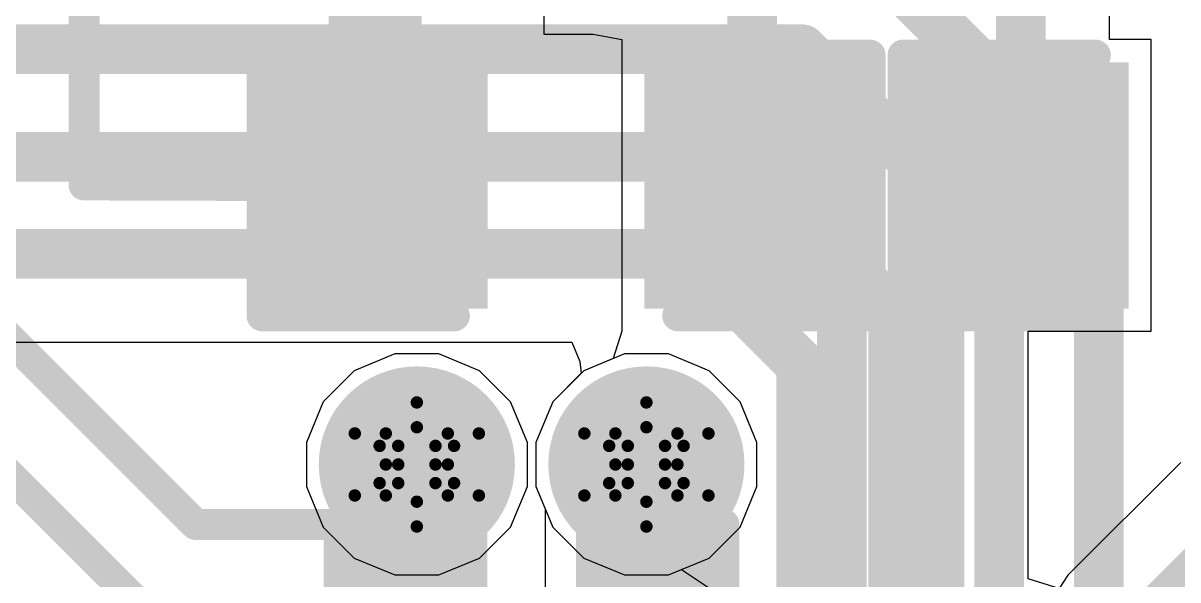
# Model space of a CAD drawing. Header units: inches. Extents: x -2.7 to 10.9, y -2.9 to 7.4.
# Drawn here: x -0.4248 to -0.2387, y 0.9994 to 1.0892 of the extents above; entities that cross this region are included whole.
import ezdxf

# ---------------------------------------------------------------- set-up
doc = ezdxf.new("R2010")
doc.units = ezdxf.units.IN
doc.header["$MEASUREMENT"] = 0
for name, color, linetype in [('Board Outline', 216, 'Continuous'), ('Bottom Layer', 5, 'Continuous'), ('Bottom Solder', 6, 'Continuous'), ('Drill Drawing', 1, 'Continuous'), ('Layer 2', 16, 'Continuous'), ('Layer 3', 76, 'Continuous'), ('Top Layer', 1, 'Continuous'), ('Top Overlay', 2, 'Continuous'), ('Top Paste', 8, 'Continuous'), ('Top Solder', 216, 'Continuous'), ('Via Holes', 16, 'Continuous')]:
    doc.layers.add(name, color=color, linetype=linetype)

# ---------------------------------------------------------------- blocks, each defined once
blk = doc.blocks.new('C___0603_104')
at = {"layer": 'Top Layer'}
for points in [[(-0.015, 0.0175), (-0.015, -0.0175), (-0.045, -0.0175), (-0.045, 0.0175)], [(0.045, 0.0175), (0.045, -0.0175), (0.015, -0.0175), (0.015, 0.0175)]]:
    blk.add_hatch(color=1, dxfattribs=at).paths.add_polyline_path(points)
at = {"layer": 'Top Paste'}
for points in [[(-0.015, 0.0175), (-0.015, -0.0175), (-0.045, -0.0175), (-0.045, 0.0175)], [(0.045, 0.0175), (0.045, -0.0175), (0.015, -0.0175), (0.015, 0.0175)]]:
    blk.add_hatch(color=8, dxfattribs=at).paths.add_polyline_path(points)
at = {"layer": 'Top Solder'}
for points in [[(-0.01264, 0.01986), (-0.01264, -0.01986), (-0.04736, -0.01986), (-0.04736, 0.01986)], [(0.04736, 0.01986), (0.04736, -0.01986), (0.01264, -0.01986), (0.01264, 0.01986)]]:
    blk.add_hatch(color=216, dxfattribs=at).paths.add_polyline_path(points)
at = {"layer": 'Top Overlay'}
for points in [[(-0.018, 0.021, 0.005, 0.005, 0), (-0.049, 0.021, 0.005, 0.005, 0)], [(-0.049, 0.021, 0.005, 0.005, 0), (-0.049, -0.021, 0.005, 0.005, 0)], [(0.049, 0.021, 0.005, 0.005, 0), (0.018, 0.021, 0.005, 0.005, 0)], [(0.049, 0.021, 0.005, 0.005, 0), (0.049, -0.021, 0.005, 0.005, 0)], [(-0.018, -0.021, 0.005, 0.005, 0), (-0.049, -0.021, 0.005, 0.005, 0)], [(0.049, -0.021, 0.005, 0.005, 0), (0.018, -0.021, 0.005, 0.005, 0)]]:
    blk.add_lwpolyline(points, format="xyseb", dxfattribs=at)
for points in [[(-0.05025, 0.021, 0.0025, 0.0025, 1), (-0.04775, 0.021, 0.0025, 0.0025, 1)], [(-0.05025, 0.021, 0.0025, 0.0025, 1), (-0.04775, 0.021, 0.0025, 0.0025, 1)], [(-0.01925, 0.021, 0.0025, 0.0025, 1), (-0.01675, 0.021, 0.0025, 0.0025, 1)], [(0.01675, 0.021, 0.0025, 0.0025, 1), (0.01925, 0.021, 0.0025, 0.0025, 1)], [(0.04775, 0.021, 0.0025, 0.0025, 1), (0.05025, 0.021, 0.0025, 0.0025, 1)], [(0.04775, 0.021, 0.0025, 0.0025, 1), (0.05025, 0.021, 0.0025, 0.0025, 1)], [(-0.05025, -0.021, 0.0025, 0.0025, 1), (-0.04775, -0.021, 0.0025, 0.0025, 1)], [(-0.05025, -0.021, 0.0025, 0.0025, 1), (-0.04775, -0.021, 0.0025, 0.0025, 1)], [(-0.01925, -0.021, 0.0025, 0.0025, 1), (-0.01675, -0.021, 0.0025, 0.0025, 1)], [(0.01675, -0.021, 0.0025, 0.0025, 1), (0.01925, -0.021, 0.0025, 0.0025, 1)], [(0.04775, -0.021, 0.0025, 0.0025, 1), (0.05025, -0.021, 0.0025, 0.0025, 1)], [(0.04775, -0.021, 0.0025, 0.0025, 1), (0.05025, -0.021, 0.0025, 0.0025, 1)]]:
    blk.add_lwpolyline(points, format="xyseb", close=True, dxfattribs=at)
blk = doc.blocks.new('C___0603_106')
at = {"layer": 'Top Layer'}
for points in [[(-0.015, 0.0175), (-0.015, -0.0175), (-0.045, -0.0175), (-0.045, 0.0175)], [(0.045, 0.0175), (0.045, -0.0175), (0.015, -0.0175), (0.015, 0.0175)]]:
    blk.add_hatch(color=1, dxfattribs=at).paths.add_polyline_path(points)
at = {"layer": 'Top Paste'}
for points in [[(-0.015, 0.0175), (-0.015, -0.0175), (-0.045, -0.0175), (-0.045, 0.0175)], [(0.045, 0.0175), (0.045, -0.0175), (0.015, -0.0175), (0.015, 0.0175)]]:
    blk.add_hatch(color=8, dxfattribs=at).paths.add_polyline_path(points)
at = {"layer": 'Top Solder'}
for points in [[(-0.01264, 0.01986), (-0.01264, -0.01986), (-0.04736, -0.01986), (-0.04736, 0.01986)], [(0.04736, 0.01986), (0.04736, -0.01986), (0.01264, -0.01986), (0.01264, 0.01986)]]:
    blk.add_hatch(color=216, dxfattribs=at).paths.add_polyline_path(points)
at = {"layer": 'Top Overlay'}
for points in [[(-0.049, 0.021, 0.005, 0.005, 0), (-0.018, 0.021, 0.005, 0.005, 0)], [(-0.049, -0.021, 0.005, 0.005, 0), (-0.049, 0.021, 0.005, 0.005, 0)], [(0.018, 0.021, 0.005, 0.005, 0), (0.049, 0.021, 0.005, 0.005, 0)], [(0.049, -0.021, 0.005, 0.005, 0), (0.049, 0.021, 0.005, 0.005, 0)], [(-0.049, -0.021, 0.005, 0.005, 0), (-0.018, -0.021, 0.005, 0.005, 0)], [(0.018, -0.021, 0.005, 0.005, 0), (0.049, -0.021, 0.005, 0.005, 0)]]:
    blk.add_lwpolyline(points, format="xyseb", dxfattribs=at)
for points in [[(-0.05025, 0.021, 0.0025, 0.0025, 1), (-0.04775, 0.021, 0.0025, 0.0025, 1)], [(-0.05025, 0.021, 0.0025, 0.0025, 1), (-0.04775, 0.021, 0.0025, 0.0025, 1)], [(-0.01925, 0.021, 0.0025, 0.0025, 1), (-0.01675, 0.021, 0.0025, 0.0025, 1)], [(0.01675, 0.021, 0.0025, 0.0025, 1), (0.01925, 0.021, 0.0025, 0.0025, 1)], [(0.04775, 0.021, 0.0025, 0.0025, 1), (0.05025, 0.021, 0.0025, 0.0025, 1)], [(0.04775, 0.021, 0.0025, 0.0025, 1), (0.05025, 0.021, 0.0025, 0.0025, 1)], [(-0.05025, -0.021, 0.0025, 0.0025, 1), (-0.04775, -0.021, 0.0025, 0.0025, 1)], [(-0.05025, -0.021, 0.0025, 0.0025, 1), (-0.04775, -0.021, 0.0025, 0.0025, 1)], [(-0.01925, -0.021, 0.0025, 0.0025, 1), (-0.01675, -0.021, 0.0025, 0.0025, 1)], [(0.01675, -0.021, 0.0025, 0.0025, 1), (0.01925, -0.021, 0.0025, 0.0025, 1)], [(0.04775, -0.021, 0.0025, 0.0025, 1), (0.05025, -0.021, 0.0025, 0.0025, 1)], [(0.04775, -0.021, 0.0025, 0.0025, 1), (0.05025, -0.021, 0.0025, 0.0025, 1)]]:
    blk.add_lwpolyline(points, format="xyseb", close=True, dxfattribs=at)
blk = doc.blocks.new('C___0402_112')
at = {"layer": 'Top Layer'}
for points in [[(-0.0275, -0.0125), (-0.0275, 0.0125), (-0.0095, 0.0125), (-0.0095, -0.0125)], [(0.0095, -0.0125), (0.0095, 0.0125), (0.0275, 0.0125), (0.0275, -0.0125)]]:
    blk.add_hatch(color=1, dxfattribs=at).paths.add_polyline_path(points)
at = {"layer": 'Top Paste'}
for points in [[(-0.0275, -0.0125), (-0.0275, 0.0125), (-0.0095, 0.0125), (-0.0095, -0.0125)], [(0.0095, -0.0125), (0.0095, 0.0125), (0.0275, 0.0125), (0.0275, -0.0125)]]:
    blk.add_hatch(color=8, dxfattribs=at).paths.add_polyline_path(points)
at = {"layer": 'Top Solder'}
for points in [[(-0.02986, -0.01486), (-0.02986, 0.01486), (-0.00714, 0.01486), (-0.00714, -0.01486)], [(0.00714, -0.01486), (0.00714, 0.01486), (0.02986, 0.01486), (0.02986, -0.01486)]]:
    blk.add_hatch(color=216, dxfattribs=at).paths.add_polyline_path(points)
at = {"layer": 'Top Overlay'}
for points in [[(-0.031, 0.016, 0.005, 0.005, 0), (-0.011, 0.016, 0.005, 0.005, 0)], [(-0.031, -0.016, 0.005, 0.005, 0), (-0.031, 0.016, 0.005, 0.005, 0)], [(0.011, 0.016, 0.005, 0.005, 0), (0.031, 0.016, 0.005, 0.005, 0)], [(0.031, -0.016, 0.005, 0.005, 0), (0.031, 0.016, 0.005, 0.005, 0)], [(-0.031, -0.016, 0.005, 0.005, 0), (-0.011, -0.016, 0.005, 0.005, 0)], [(0.011, -0.016, 0.005, 0.005, 0), (0.031, -0.016, 0.005, 0.005, 0)]]:
    blk.add_lwpolyline(points, format="xyseb", dxfattribs=at)
for points in [[(-0.03225, 0.016, 0.0025, 0.0025, 1), (-0.02975, 0.016, 0.0025, 0.0025, 1)], [(-0.03225, 0.016, 0.0025, 0.0025, 1), (-0.02975, 0.016, 0.0025, 0.0025, 1)], [(-0.01225, 0.016, 0.0025, 0.0025, 1), (-0.00975, 0.016, 0.0025, 0.0025, 1)], [(0.00975, 0.016, 0.0025, 0.0025, 1), (0.01225, 0.016, 0.0025, 0.0025, 1)], [(0.02975, 0.016, 0.0025, 0.0025, 1), (0.03225, 0.016, 0.0025, 0.0025, 1)], [(0.02975, 0.016, 0.0025, 0.0025, 1), (0.03225, 0.016, 0.0025, 0.0025, 1)], [(-0.03225, -0.016, 0.0025, 0.0025, 1), (-0.02975, -0.016, 0.0025, 0.0025, 1)], [(-0.03225, -0.016, 0.0025, 0.0025, 1), (-0.02975, -0.016, 0.0025, 0.0025, 1)], [(-0.01225, -0.016, 0.0025, 0.0025, 1), (-0.00975, -0.016, 0.0025, 0.0025, 1)], [(0.00975, -0.016, 0.0025, 0.0025, 1), (0.01225, -0.016, 0.0025, 0.0025, 1)], [(0.02975, -0.016, 0.0025, 0.0025, 1), (0.03225, -0.016, 0.0025, 0.0025, 1)], [(0.02975, -0.016, 0.0025, 0.0025, 1), (0.03225, -0.016, 0.0025, 0.0025, 1)]]:
    blk.add_lwpolyline(points, format="xyseb", close=True, dxfattribs=at)

msp = doc.modelspace()

# ---------------------------------------------------------------- hatches: boundary and pattern name
at = {"layer": 'Bottom Layer'}
h = msp.add_hatch(color=5, dxfattribs=at)
edge = h.paths.add_edge_path()
edge.add_arc((-0.36136, 1.01803), 0.01181, 0, 360)
h = msp.add_hatch(color=5, dxfattribs=at)
edge = h.paths.add_edge_path()
edge.add_arc((-0.32436, 1.01803), 0.01181, 0, 360)
at = {"layer": 'Bottom Solder'}
h = msp.add_hatch(color=6, dxfattribs=at)
edge = h.paths.add_edge_path()
edge.add_arc((-0.36136, 1.01803), 0.01581, 0, 360)
h = msp.add_hatch(color=6, dxfattribs=at)
edge = h.paths.add_edge_path()
edge.add_arc((-0.32436, 1.01803), 0.01581, 0, 360)
at = {"layer": 'Layer 2'}
h = msp.add_hatch(color=16, dxfattribs=at)
edge = h.paths.add_edge_path()
edge.add_arc((-0.36136, 1.01803), 0.01181, 0, 360)
h = msp.add_hatch(color=16, dxfattribs=at)
edge = h.paths.add_edge_path()
edge.add_arc((-0.32436, 1.01803), 0.01181, 0, 360)
at = {"layer": 'Layer 3'}
h = msp.add_hatch(color=76, dxfattribs=at)
edge = h.paths.add_edge_path()
edge.add_arc((-0.36136, 1.01803), 0.01181, 0, 360)
h = msp.add_hatch(color=76, dxfattribs=at)
edge = h.paths.add_edge_path()
edge.add_arc((-0.32436, 1.01803), 0.01181, 0, 360)
at = {"layer": 'Top Layer'}
h = msp.add_hatch(color=1, dxfattribs=at)
edge = h.paths.add_edge_path()
edge.add_arc((-0.36136, 1.01803), 0.01181, 0, 360)
h = msp.add_hatch(color=1, dxfattribs=at)
edge = h.paths.add_edge_path()
edge.add_arc((-0.32436, 1.01803), 0.01181, 0, 360)
at = {"layer": 'Top Solder'}
h = msp.add_hatch(color=216, dxfattribs=at)
edge = h.paths.add_edge_path()
edge.add_arc((-0.36136, 1.01803), 0.01581, 0, 360)
h = msp.add_hatch(color=216, dxfattribs=at)
edge = h.paths.add_edge_path()
edge.add_arc((-0.32436, 1.01803), 0.01581, 0, 360)
at = {"layer": 'Via Holes'}
h = msp.add_hatch(color=7, dxfattribs=at)
edge = h.paths.add_edge_path()
edge.add_arc((-0.36136, 1.01803), 0.00591, 0, 360)
h = msp.add_hatch(color=7, dxfattribs=at)
edge = h.paths.add_edge_path()
edge.add_arc((-0.32436, 1.01803), 0.00591, 0, 360)

# ---------------------------------------------------------------- linework, layer by layer
at = {"layer": 'Board Outline'}
msp.add_lwpolyline([(-2.49969, 1.37795, 0.005, 0.005, -0.740599), (2.8433, 0.25075, 0.005, 0.005, 0)], format="xyseb", dxfattribs=at)
at = {"layer": 'Bottom Layer'}
for p, q in [((-0.44689, 1.03773), (-0.33639, 1.03773)), ((-0.33639, 1.03773), (-0.33507, 1.03461)), ((-0.33507, 1.03461), (-0.33486, 1.03273)), ((-0.33486, 1.03273), (-0.33946, 1.02812)), ((-0.33946, 1.02812), (-0.34217, 1.02158)), ((-0.34217, 1.02158), (-0.34217, 1.01449)), ((-0.34217, 1.01449), (-0.33946, 1.00794)), ((-0.33946, 1.00794), (-0.33445, 1.00293)), ((-0.33445, 1.00293), (-0.32791, 1.00022)), ((-0.32791, 1.00022), (-0.32082, 1.00022)), ((-0.32082, 1.00022), (-0.31868, 1.00111)), ((-0.31868, 1.00111), (-0.31368, 0.99777))]:
    msp.add_line(p, q, dxfattribs=at)
for points in [[(-0.28849, 1.10021, 0.008, 0.008, 0), (-0.25146, 1.06317, 0.008, 0.008, 0)], [(-0.53094, 1.08496, 0.008, 0.008, 0), (-0.29929, 1.08496, 0.008, 0.008, 0)], [(-0.29929, 1.08496, 0.008, 0.008, 0), (-0.2675, 1.05318, 0.008, 0.008, 0)], [(-0.52422, 1.0676, 0.008, 0.008, 0), (-0.30959, 1.0676, 0.008, 0.008, 0)], [(-0.30959, 1.0676, 0.008, 0.008, 0), (-0.28458, 1.04258, 0.008, 0.008, 0)], [(-0.25146, 0.95939, 0.008, 0.008, 0), (-0.25146, 1.06317, 0.008, 0.008, 0)], [(-0.48265, 1.052, 0.008, 0.008, 0), (-0.31736, 1.052, 0.008, 0.008, 0)], [(-0.31736, 1.052, 0.008, 0.008, 0), (-0.29941, 1.03405, 0.008, 0.008, 0)], [(-0.2675, 0.94153, 0.008, 0.008, 0), (-0.2675, 1.05318, 0.008, 0.008, 0)], [(-0.28458, 0.90597, 0.008, 0.008, 0), (-0.28458, 1.04258, 0.008, 0.008, 0)], [(-0.29941, 0.9245, 0.008, 0.008, 0), (-0.29941, 1.03405, 0.008, 0.008, 0)]]:
    msp.add_lwpolyline(points, format="xyseb", dxfattribs=at)
for points in [[(-0.30129, 1.08496, 0.004, 0.004, 1), (-0.29729, 1.08496, 0.004, 0.004, 1)], [(-0.30129, 1.08496, 0.004, 0.004, 1), (-0.29729, 1.08496, 0.004, 0.004, 1)], [(-0.31159, 1.0676, 0.004, 0.004, 1), (-0.30759, 1.0676, 0.004, 0.004, 1)], [(-0.31159, 1.0676, 0.004, 0.004, 1), (-0.30759, 1.0676, 0.004, 0.004, 1)], [(-0.25346, 1.06317, 0.004, 0.004, 1), (-0.24946, 1.06317, 0.004, 0.004, 1)], [(-0.25346, 1.06317, 0.004, 0.004, 1), (-0.24946, 1.06317, 0.004, 0.004, 1)], [(-0.31936, 1.052, 0.004, 0.004, 1), (-0.31536, 1.052, 0.004, 0.004, 1)], [(-0.31936, 1.052, 0.004, 0.004, 1), (-0.31536, 1.052, 0.004, 0.004, 1)], [(-0.2695, 1.05318, 0.004, 0.004, 1), (-0.2655, 1.05318, 0.004, 0.004, 1)], [(-0.2695, 1.05318, 0.004, 0.004, 1), (-0.2655, 1.05318, 0.004, 0.004, 1)], [(-0.28658, 1.04258, 0.004, 0.004, 1), (-0.28258, 1.04258, 0.004, 0.004, 1)], [(-0.28658, 1.04258, 0.004, 0.004, 1), (-0.28258, 1.04258, 0.004, 0.004, 1)], [(-0.30141, 1.03405, 0.004, 0.004, 1), (-0.29741, 1.03405, 0.004, 0.004, 1)], [(-0.30141, 1.03405, 0.004, 0.004, 1), (-0.29741, 1.03405, 0.004, 0.004, 1)]]:
    msp.add_lwpolyline(points, format="xyseb", close=True, dxfattribs=at)
at = {"layer": 'Drill Drawing'}
for points in [[(-0.36636, 1.02303, 0.002, 0.002, 0), (-0.36136, 1.02803, 0.002, 0.002, 0)], [(-0.36136, 1.02803, 0.002, 0.002, 0), (-0.35636, 1.02303, 0.002, 0.002, 0)], [(-0.32936, 1.02303, 0.002, 0.002, 0), (-0.32436, 1.02803, 0.002, 0.002, 0)], [(-0.32436, 1.02803, 0.002, 0.002, 0), (-0.31936, 1.02303, 0.002, 0.002, 0)], [(-0.37136, 1.02303, 0.002, 0.002, 0), (-0.36636, 1.01803, 0.002, 0.002, 0)], [(-0.37136, 1.02303, 0.002, 0.002, 0), (-0.36636, 1.02303, 0.002, 0.002, 0)], [(-0.36436, 1.02103, 0.002, 0.002, 0), (-0.36136, 1.02403, 0.002, 0.002, 0)], [(-0.36136, 1.02403, 0.002, 0.002, 0), (-0.35836, 1.02103, 0.002, 0.002, 0)], [(-0.35636, 1.02303, 0.002, 0.002, 0), (-0.35136, 1.02303, 0.002, 0.002, 0)], [(-0.35636, 1.01803, 0.002, 0.002, 0), (-0.35136, 1.02303, 0.002, 0.002, 0)], [(-0.33436, 1.02303, 0.002, 0.002, 0), (-0.32936, 1.01803, 0.002, 0.002, 0)], [(-0.33436, 1.02303, 0.002, 0.002, 0), (-0.32936, 1.02303, 0.002, 0.002, 0)], [(-0.32736, 1.02103, 0.002, 0.002, 0), (-0.32436, 1.02403, 0.002, 0.002, 0)], [(-0.32436, 1.02403, 0.002, 0.002, 0), (-0.32136, 1.02103, 0.002, 0.002, 0)], [(-0.31936, 1.02303, 0.002, 0.002, 0), (-0.31436, 1.02303, 0.002, 0.002, 0)], [(-0.31936, 1.01803, 0.002, 0.002, 0), (-0.31436, 1.02303, 0.002, 0.002, 0)], [(-0.36736, 1.02103, 0.002, 0.002, 0), (-0.36436, 1.01803, 0.002, 0.002, 0)], [(-0.36736, 1.02103, 0.002, 0.002, 0), (-0.36436, 1.02103, 0.002, 0.002, 0)], [(-0.35836, 1.02103, 0.002, 0.002, 0), (-0.35536, 1.02103, 0.002, 0.002, 0)], [(-0.35836, 1.01803, 0.002, 0.002, 0), (-0.35536, 1.02103, 0.002, 0.002, 0)], [(-0.33036, 1.02103, 0.002, 0.002, 0), (-0.32736, 1.01803, 0.002, 0.002, 0)], [(-0.33036, 1.02103, 0.002, 0.002, 0), (-0.32736, 1.02103, 0.002, 0.002, 0)], [(-0.32136, 1.02103, 0.002, 0.002, 0), (-0.31836, 1.02103, 0.002, 0.002, 0)], [(-0.32136, 1.01803, 0.002, 0.002, 0), (-0.31836, 1.02103, 0.002, 0.002, 0)], [(-0.37136, 1.01303, 0.002, 0.002, 0), (-0.36636, 1.01803, 0.002, 0.002, 0)], [(-0.36736, 1.01503, 0.002, 0.002, 0), (-0.36436, 1.01803, 0.002, 0.002, 0)], [(-0.35836, 1.01803, 0.002, 0.002, 0), (-0.35536, 1.01503, 0.002, 0.002, 0)], [(-0.35636, 1.01803, 0.002, 0.002, 0), (-0.35136, 1.01303, 0.002, 0.002, 0)], [(-0.33436, 1.01303, 0.002, 0.002, 0), (-0.32936, 1.01803, 0.002, 0.002, 0)], [(-0.33036, 1.01503, 0.002, 0.002, 0), (-0.32736, 1.01803, 0.002, 0.002, 0)], [(-0.32136, 1.01803, 0.002, 0.002, 0), (-0.31836, 1.01503, 0.002, 0.002, 0)], [(-0.31936, 1.01803, 0.002, 0.002, 0), (-0.31436, 1.01303, 0.002, 0.002, 0)], [(-0.36736, 1.01503, 0.002, 0.002, 0), (-0.36436, 1.01503, 0.002, 0.002, 0)], [(-0.36436, 1.01503, 0.002, 0.002, 0), (-0.36136, 1.01203, 0.002, 0.002, 0)], [(-0.36136, 1.01203, 0.002, 0.002, 0), (-0.35836, 1.01503, 0.002, 0.002, 0)], [(-0.35836, 1.01503, 0.002, 0.002, 0), (-0.35536, 1.01503, 0.002, 0.002, 0)], [(-0.33036, 1.01503, 0.002, 0.002, 0), (-0.32736, 1.01503, 0.002, 0.002, 0)], [(-0.32736, 1.01503, 0.002, 0.002, 0), (-0.32436, 1.01203, 0.002, 0.002, 0)], [(-0.32436, 1.01203, 0.002, 0.002, 0), (-0.32136, 1.01503, 0.002, 0.002, 0)], [(-0.32136, 1.01503, 0.002, 0.002, 0), (-0.31836, 1.01503, 0.002, 0.002, 0)], [(-0.37136, 1.01303, 0.002, 0.002, 0), (-0.36636, 1.01303, 0.002, 0.002, 0)], [(-0.36636, 1.01303, 0.002, 0.002, 0), (-0.36136, 1.00803, 0.002, 0.002, 0)], [(-0.36136, 1.00803, 0.002, 0.002, 0), (-0.35636, 1.01303, 0.002, 0.002, 0)], [(-0.35636, 1.01303, 0.002, 0.002, 0), (-0.35136, 1.01303, 0.002, 0.002, 0)], [(-0.33436, 1.01303, 0.002, 0.002, 0), (-0.32936, 1.01303, 0.002, 0.002, 0)], [(-0.32936, 1.01303, 0.002, 0.002, 0), (-0.32436, 1.00803, 0.002, 0.002, 0)], [(-0.32436, 1.00803, 0.002, 0.002, 0), (-0.31936, 1.01303, 0.002, 0.002, 0)], [(-0.31936, 1.01303, 0.002, 0.002, 0), (-0.31436, 1.01303, 0.002, 0.002, 0)]]:
    msp.add_lwpolyline(points, format="xyseb", dxfattribs=at)
for points in [[(-0.36186, 1.02803, 0.001, 0.001, 1), (-0.36086, 1.02803, 0.001, 0.001, 1)], [(-0.36186, 1.02803, 0.001, 0.001, 1), (-0.36086, 1.02803, 0.001, 0.001, 1)], [(-0.32486, 1.02803, 0.001, 0.001, 1), (-0.32386, 1.02803, 0.001, 0.001, 1)], [(-0.32486, 1.02803, 0.001, 0.001, 1), (-0.32386, 1.02803, 0.001, 0.001, 1)], [(-0.37186, 1.02303, 0.001, 0.001, 1), (-0.37086, 1.02303, 0.001, 0.001, 1)], [(-0.37186, 1.02303, 0.001, 0.001, 1), (-0.37086, 1.02303, 0.001, 0.001, 1)], [(-0.36686, 1.02303, 0.001, 0.001, 1), (-0.36586, 1.02303, 0.001, 0.001, 1)], [(-0.36686, 1.02303, 0.001, 0.001, 1), (-0.36586, 1.02303, 0.001, 0.001, 1)], [(-0.36186, 1.02403, 0.001, 0.001, 1), (-0.36086, 1.02403, 0.001, 0.001, 1)], [(-0.36186, 1.02403, 0.001, 0.001, 1), (-0.36086, 1.02403, 0.001, 0.001, 1)], [(-0.35686, 1.02303, 0.001, 0.001, 1), (-0.35586, 1.02303, 0.001, 0.001, 1)], [(-0.35686, 1.02303, 0.001, 0.001, 1), (-0.35586, 1.02303, 0.001, 0.001, 1)], [(-0.35186, 1.02303, 0.001, 0.001, 1), (-0.35086, 1.02303, 0.001, 0.001, 1)], [(-0.35186, 1.02303, 0.001, 0.001, 1), (-0.35086, 1.02303, 0.001, 0.001, 1)], [(-0.33486, 1.02303, 0.001, 0.001, 1), (-0.33386, 1.02303, 0.001, 0.001, 1)], [(-0.33486, 1.02303, 0.001, 0.001, 1), (-0.33386, 1.02303, 0.001, 0.001, 1)], [(-0.32986, 1.02303, 0.001, 0.001, 1), (-0.32886, 1.02303, 0.001, 0.001, 1)], [(-0.32986, 1.02303, 0.001, 0.001, 1), (-0.32886, 1.02303, 0.001, 0.001, 1)], [(-0.32486, 1.02403, 0.001, 0.001, 1), (-0.32386, 1.02403, 0.001, 0.001, 1)], [(-0.32486, 1.02403, 0.001, 0.001, 1), (-0.32386, 1.02403, 0.001, 0.001, 1)], [(-0.31986, 1.02303, 0.001, 0.001, 1), (-0.31886, 1.02303, 0.001, 0.001, 1)], [(-0.31986, 1.02303, 0.001, 0.001, 1), (-0.31886, 1.02303, 0.001, 0.001, 1)], [(-0.31486, 1.02303, 0.001, 0.001, 1), (-0.31386, 1.02303, 0.001, 0.001, 1)], [(-0.31486, 1.02303, 0.001, 0.001, 1), (-0.31386, 1.02303, 0.001, 0.001, 1)], [(-0.36786, 1.02103, 0.001, 0.001, 1), (-0.36686, 1.02103, 0.001, 0.001, 1)], [(-0.36786, 1.02103, 0.001, 0.001, 1), (-0.36686, 1.02103, 0.001, 0.001, 1)], [(-0.36486, 1.02103, 0.001, 0.001, 1), (-0.36386, 1.02103, 0.001, 0.001, 1)], [(-0.36486, 1.02103, 0.001, 0.001, 1), (-0.36386, 1.02103, 0.001, 0.001, 1)], [(-0.35886, 1.02103, 0.001, 0.001, 1), (-0.35786, 1.02103, 0.001, 0.001, 1)], [(-0.35886, 1.02103, 0.001, 0.001, 1), (-0.35786, 1.02103, 0.001, 0.001, 1)], [(-0.35586, 1.02103, 0.001, 0.001, 1), (-0.35486, 1.02103, 0.001, 0.001, 1)], [(-0.35586, 1.02103, 0.001, 0.001, 1), (-0.35486, 1.02103, 0.001, 0.001, 1)], [(-0.33086, 1.02103, 0.001, 0.001, 1), (-0.32986, 1.02103, 0.001, 0.001, 1)], [(-0.33086, 1.02103, 0.001, 0.001, 1), (-0.32986, 1.02103, 0.001, 0.001, 1)], [(-0.32786, 1.02103, 0.001, 0.001, 1), (-0.32686, 1.02103, 0.001, 0.001, 1)], [(-0.32786, 1.02103, 0.001, 0.001, 1), (-0.32686, 1.02103, 0.001, 0.001, 1)], [(-0.32186, 1.02103, 0.001, 0.001, 1), (-0.32086, 1.02103, 0.001, 0.001, 1)], [(-0.32186, 1.02103, 0.001, 0.001, 1), (-0.32086, 1.02103, 0.001, 0.001, 1)], [(-0.31886, 1.02103, 0.001, 0.001, 1), (-0.31786, 1.02103, 0.001, 0.001, 1)], [(-0.31886, 1.02103, 0.001, 0.001, 1), (-0.31786, 1.02103, 0.001, 0.001, 1)], [(-0.36686, 1.01803, 0.001, 0.001, 1), (-0.36586, 1.01803, 0.001, 0.001, 1)], [(-0.36686, 1.01803, 0.001, 0.001, 1), (-0.36586, 1.01803, 0.001, 0.001, 1)], [(-0.36486, 1.01803, 0.001, 0.001, 1), (-0.36386, 1.01803, 0.001, 0.001, 1)], [(-0.36486, 1.01803, 0.001, 0.001, 1), (-0.36386, 1.01803, 0.001, 0.001, 1)], [(-0.35886, 1.01803, 0.001, 0.001, 1), (-0.35786, 1.01803, 0.001, 0.001, 1)], [(-0.35886, 1.01803, 0.001, 0.001, 1), (-0.35786, 1.01803, 0.001, 0.001, 1)], [(-0.35686, 1.01803, 0.001, 0.001, 1), (-0.35586, 1.01803, 0.001, 0.001, 1)], [(-0.35686, 1.01803, 0.001, 0.001, 1), (-0.35586, 1.01803, 0.001, 0.001, 1)], [(-0.32986, 1.01803, 0.001, 0.001, 1), (-0.32886, 1.01803, 0.001, 0.001, 1)], [(-0.32986, 1.01803, 0.001, 0.001, 1), (-0.32886, 1.01803, 0.001, 0.001, 1)], [(-0.32786, 1.01803, 0.001, 0.001, 1), (-0.32686, 1.01803, 0.001, 0.001, 1)], [(-0.32786, 1.01803, 0.001, 0.001, 1), (-0.32686, 1.01803, 0.001, 0.001, 1)], [(-0.32186, 1.01803, 0.001, 0.001, 1), (-0.32086, 1.01803, 0.001, 0.001, 1)], [(-0.32186, 1.01803, 0.001, 0.001, 1), (-0.32086, 1.01803, 0.001, 0.001, 1)], [(-0.31986, 1.01803, 0.001, 0.001, 1), (-0.31886, 1.01803, 0.001, 0.001, 1)], [(-0.31986, 1.01803, 0.001, 0.001, 1), (-0.31886, 1.01803, 0.001, 0.001, 1)], [(-0.36786, 1.01503, 0.001, 0.001, 1), (-0.36686, 1.01503, 0.001, 0.001, 1)], [(-0.36786, 1.01503, 0.001, 0.001, 1), (-0.36686, 1.01503, 0.001, 0.001, 1)], [(-0.36486, 1.01503, 0.001, 0.001, 1), (-0.36386, 1.01503, 0.001, 0.001, 1)], [(-0.36486, 1.01503, 0.001, 0.001, 1), (-0.36386, 1.01503, 0.001, 0.001, 1)], [(-0.35886, 1.01503, 0.001, 0.001, 1), (-0.35786, 1.01503, 0.001, 0.001, 1)], [(-0.35886, 1.01503, 0.001, 0.001, 1), (-0.35786, 1.01503, 0.001, 0.001, 1)], [(-0.35586, 1.01503, 0.001, 0.001, 1), (-0.35486, 1.01503, 0.001, 0.001, 1)], [(-0.35586, 1.01503, 0.001, 0.001, 1), (-0.35486, 1.01503, 0.001, 0.001, 1)], [(-0.33086, 1.01503, 0.001, 0.001, 1), (-0.32986, 1.01503, 0.001, 0.001, 1)], [(-0.33086, 1.01503, 0.001, 0.001, 1), (-0.32986, 1.01503, 0.001, 0.001, 1)], [(-0.32786, 1.01503, 0.001, 0.001, 1), (-0.32686, 1.01503, 0.001, 0.001, 1)], [(-0.32786, 1.01503, 0.001, 0.001, 1), (-0.32686, 1.01503, 0.001, 0.001, 1)], [(-0.32186, 1.01503, 0.001, 0.001, 1), (-0.32086, 1.01503, 0.001, 0.001, 1)], [(-0.32186, 1.01503, 0.001, 0.001, 1), (-0.32086, 1.01503, 0.001, 0.001, 1)], [(-0.31886, 1.01503, 0.001, 0.001, 1), (-0.31786, 1.01503, 0.001, 0.001, 1)], [(-0.31886, 1.01503, 0.001, 0.001, 1), (-0.31786, 1.01503, 0.001, 0.001, 1)], [(-0.37186, 1.01303, 0.001, 0.001, 1), (-0.37086, 1.01303, 0.001, 0.001, 1)], [(-0.37186, 1.01303, 0.001, 0.001, 1), (-0.37086, 1.01303, 0.001, 0.001, 1)], [(-0.36686, 1.01303, 0.001, 0.001, 1), (-0.36586, 1.01303, 0.001, 0.001, 1)], [(-0.36686, 1.01303, 0.001, 0.001, 1), (-0.36586, 1.01303, 0.001, 0.001, 1)], [(-0.36186, 1.01203, 0.001, 0.001, 1), (-0.36086, 1.01203, 0.001, 0.001, 1)], [(-0.36186, 1.01203, 0.001, 0.001, 1), (-0.36086, 1.01203, 0.001, 0.001, 1)], [(-0.35686, 1.01303, 0.001, 0.001, 1), (-0.35586, 1.01303, 0.001, 0.001, 1)], [(-0.35686, 1.01303, 0.001, 0.001, 1), (-0.35586, 1.01303, 0.001, 0.001, 1)], [(-0.35186, 1.01303, 0.001, 0.001, 1), (-0.35086, 1.01303, 0.001, 0.001, 1)], [(-0.35186, 1.01303, 0.001, 0.001, 1), (-0.35086, 1.01303, 0.001, 0.001, 1)], [(-0.33486, 1.01303, 0.001, 0.001, 1), (-0.33386, 1.01303, 0.001, 0.001, 1)], [(-0.33486, 1.01303, 0.001, 0.001, 1), (-0.33386, 1.01303, 0.001, 0.001, 1)], [(-0.32986, 1.01303, 0.001, 0.001, 1), (-0.32886, 1.01303, 0.001, 0.001, 1)], [(-0.32986, 1.01303, 0.001, 0.001, 1), (-0.32886, 1.01303, 0.001, 0.001, 1)], [(-0.32486, 1.01203, 0.001, 0.001, 1), (-0.32386, 1.01203, 0.001, 0.001, 1)], [(-0.32486, 1.01203, 0.001, 0.001, 1), (-0.32386, 1.01203, 0.001, 0.001, 1)], [(-0.31986, 1.01303, 0.001, 0.001, 1), (-0.31886, 1.01303, 0.001, 0.001, 1)], [(-0.31986, 1.01303, 0.001, 0.001, 1), (-0.31886, 1.01303, 0.001, 0.001, 1)], [(-0.31486, 1.01303, 0.001, 0.001, 1), (-0.31386, 1.01303, 0.001, 0.001, 1)], [(-0.31486, 1.01303, 0.001, 0.001, 1), (-0.31386, 1.01303, 0.001, 0.001, 1)], [(-0.36186, 1.00803, 0.001, 0.001, 1), (-0.36086, 1.00803, 0.001, 0.001, 1)], [(-0.36186, 1.00803, 0.001, 0.001, 1), (-0.36086, 1.00803, 0.001, 0.001, 1)], [(-0.32486, 1.00803, 0.001, 0.001, 1), (-0.32386, 1.00803, 0.001, 0.001, 1)], [(-0.32486, 1.00803, 0.001, 0.001, 1), (-0.32386, 1.00803, 0.001, 0.001, 1)]]:
    msp.add_lwpolyline(points, format="xyseb", close=True, dxfattribs=at)
at = {"layer": 'Layer 2'}
for p, q in [((-0.32791, 1.03584), (-0.33445, 1.03313)), ((-0.32082, 1.03584), (-0.32791, 1.03584)), ((-0.31427, 1.03313), (-0.32082, 1.03584)), ((-0.33445, 1.03313), (-0.33946, 1.02812)), ((-0.30926, 1.02812), (-0.31427, 1.03313)), ((-0.33946, 1.02812), (-0.34217, 1.02158)), ((-0.30655, 1.02158), (-0.30926, 1.02812)), ((-0.34217, 1.02158), (-0.34217, 1.01449)), ((-0.30655, 1.01449), (-0.30655, 1.02158)), ((-0.34217, 1.01449), (-0.33946, 1.00794)), ((-0.30926, 1.00794), (-0.30655, 1.01449)), ((-0.33946, 1.00794), (-0.33445, 1.00293)), ((-0.31427, 1.00293), (-0.30926, 1.00794)), ((-0.33445, 1.00293), (-0.32791, 1.00022)), ((-0.32082, 1.00022), (-0.31427, 1.00293)), ((-0.32791, 1.00022), (-0.32082, 1.00022))]:
    msp.add_line(p, q, dxfattribs=at)
at = {"layer": 'Layer 3'}
for p, q in [((-0.3649, 1.03584), (-0.37145, 1.03313)), ((-0.35782, 1.03584), (-0.3649, 1.03584)), ((-0.35127, 1.03313), (-0.35782, 1.03584)), ((-0.37145, 1.03313), (-0.37646, 1.02812)), ((-0.34626, 1.02812), (-0.35127, 1.03313)), ((-0.37646, 1.02812), (-0.37917, 1.02158)), ((-0.34355, 1.02158), (-0.34626, 1.02812)), ((-0.37917, 1.02158), (-0.37917, 1.01449)), ((-0.34355, 1.01449), (-0.34355, 1.02158)), ((-0.37917, 1.01449), (-0.37646, 1.00794)), ((-0.34626, 1.00794), (-0.34355, 1.01449)), ((-0.37646, 1.00794), (-0.37145, 1.00293)), ((-0.35127, 1.00293), (-0.34626, 1.00794)), ((-0.37145, 1.00293), (-0.3649, 1.00022)), ((-0.35782, 1.00022), (-0.35127, 1.00293)), ((-0.3649, 1.00022), (-0.35782, 1.00022))]:
    msp.add_line(p, q, dxfattribs=at)
at = {"layer": 'Top Layer'}
for p, q in [((-0.24973, 1.0865), (-0.24973, 1.15431)), ((-0.34087, 1.14662), (-0.34087, 1.08738)), ((-0.34087, 1.08738), (-0.33294, 1.08738)), ((-0.33294, 1.08738), (-0.32831, 1.0865)), ((-0.32831, 1.0865), (-0.32831, 1.0395)), ((-0.243, 1.0865), (-0.24973, 1.0865)), ((-0.243, 1.0395), (-0.243, 1.0865)), ((-0.32831, 1.0395), (-0.32973, 1.03509)), ((-0.32831, 1.0395), (-0.32831, 1.0395)), ((-0.26284, 0.99958), (-0.26284, 1.0395)), ((-0.26284, 1.0395), (-0.243, 1.0395)), ((-0.32973, 1.03509), (-0.33445, 1.03313)), ((-0.33445, 1.03313), (-0.33946, 1.02812)), ((-0.33946, 1.02812), (-0.34217, 1.02158)), ((-0.34217, 1.02158), (-0.34217, 1.01449)), ((-0.23824, 1.01837), (-0.25644, 1.00017)), ((-0.34217, 1.01449), (-0.34068, 1.01087)), ((-0.34068, 1.01087), (-0.34068, 0.99236)), ((-0.25784, 0.99806), (-0.26284, 0.99958)), ((-0.25644, 1.00017), (-0.25784, 0.99806))]:
    msp.add_line(p, q, dxfattribs=at)
for points in [[(-0.36806, 1.06375, 0.015, 0.015, 0), (-0.36806, 1.18318, 0.015, 0.015, 0)], [(-0.264, 1.0605, 0.008, 0.008, 0), (-0.264, 1.17428, 0.008, 0.008, 0)], [(-0.30731, 1.0605, 0.008, 0.008, 0), (-0.30731, 1.117, 0.008, 0.008, 0)], [(-0.36806, 1.06375, 0.015, 0.015, 0), (-0.36731, 1.063, 0.015, 0.015, 0)], [(-0.30731, 1.0605, 0.008, 0.008, 0), (-0.29287, 1.04606, 0.008, 0.008, 0)], [(-0.27712, 1.04738, 0.008, 0.008, 0), (-0.264, 1.0605, 0.008, 0.008, 0)], [(-0.29287, 0.91284, 0.008, 0.008, 0), (-0.29287, 1.04606, 0.008, 0.008, 0)], [(-0.27712, 0.91284, 0.008, 0.008, 0), (-0.27712, 1.04738, 0.008, 0.008, 0)], [(-0.32436, 0.99236, 0.012, 0.012, 0), (-0.32436, 1.01803, 0.012, 0.012, 0)], [(-0.36136, 0.99236, 0.01, 0.01, 0), (-0.36136, 1.01803, 0.01, 0.01, 0)], [(-0.24562, 0.98936, 0.01, 0.01, 0), (-0.22062, 1.01436, 0.01, 0.01, 0)]]:
    msp.add_lwpolyline(points, format="xyseb", dxfattribs=at)
for points in [[(-0.37181, 1.06375, 0.0075, 0.0075, 1), (-0.36431, 1.06375, 0.0075, 0.0075, 1)], [(-0.37181, 1.06375, 0.0075, 0.0075, 1), (-0.36431, 1.06375, 0.0075, 0.0075, 1)], [(-0.37106, 1.063, 0.0075, 0.0075, 1), (-0.36356, 1.063, 0.0075, 0.0075, 1)], [(-0.30931, 1.0605, 0.004, 0.004, 1), (-0.30531, 1.0605, 0.004, 0.004, 1)], [(-0.30931, 1.0605, 0.004, 0.004, 1), (-0.30531, 1.0605, 0.004, 0.004, 1)], [(-0.266, 1.0605, 0.004, 0.004, 1), (-0.262, 1.0605, 0.004, 0.004, 1)], [(-0.266, 1.0605, 0.004, 0.004, 1), (-0.262, 1.0605, 0.004, 0.004, 1)], [(-0.29487, 1.04606, 0.004, 0.004, 1), (-0.29087, 1.04606, 0.004, 0.004, 1)], [(-0.29487, 1.04606, 0.004, 0.004, 1), (-0.29087, 1.04606, 0.004, 0.004, 1)], [(-0.27912, 1.04738, 0.004, 0.004, 1), (-0.27512, 1.04738, 0.004, 0.004, 1)], [(-0.27912, 1.04738, 0.004, 0.004, 1), (-0.27512, 1.04738, 0.004, 0.004, 1)], [(-0.32736, 1.01803, 0.006, 0.006, 1), (-0.32136, 1.01803, 0.006, 0.006, 1)], [(-0.36386, 1.01803, 0.005, 0.005, 1), (-0.35886, 1.01803, 0.005, 0.005, 1)]]:
    msp.add_lwpolyline(points, format="xyseb", close=True, dxfattribs=at)
at = {"layer": 'Top Overlay'}
for points in [[(-0.415, 1.06309, 0.005, 0.005, 0), (-0.415, 1.20755, 0.005, 0.005, 0)], [(-0.415, 1.06309, 0.005, 0.005, 0), (-0.38631, 1.063, 0.005, 0.005, 0)], [(-0.42927, 1.04063, 0.005, 0.005, 0), (-0.397, 1.00836, 0.005, 0.005, 0)], [(-0.45023, 1.03957, 0.005, 0.005, 0), (-0.37801, 0.96736, 0.005, 0.005, 0)], [(-0.397, 1.00836, 0.005, 0.005, 0), (-0.37386, 1.00836, 0.005, 0.005, 0)]]:
    msp.add_lwpolyline(points, format="xyseb", dxfattribs=at)
for points in [[(-0.41625, 1.06309, 0.0025, 0.0025, 1), (-0.41375, 1.06309, 0.0025, 0.0025, 1)], [(-0.41625, 1.06309, 0.0025, 0.0025, 1), (-0.41375, 1.06309, 0.0025, 0.0025, 1)], [(-0.38756, 1.063, 0.0025, 0.0025, 1), (-0.38506, 1.063, 0.0025, 0.0025, 1)], [(-0.39825, 1.00836, 0.0025, 0.0025, 1), (-0.39575, 1.00836, 0.0025, 0.0025, 1)], [(-0.39825, 1.00836, 0.0025, 0.0025, 1), (-0.39575, 1.00836, 0.0025, 0.0025, 1)], [(-0.37511, 1.00836, 0.0025, 0.0025, 1), (-0.37261, 1.00836, 0.0025, 0.0025, 1)]]:
    msp.add_lwpolyline(points, format="xyseb", close=True, dxfattribs=at)

# ---------------------------------------------------------------- block references
for name, p in [('C___0603_106', (-0.33731, 1.063)), ('C___0402_112', (-0.34286, 0.99236))]:
    msp.add_blockref(name, p)
at = {"rotation": 180}
msp.add_blockref('C___0603_104', (-0.234, 1.063), dxfattribs=at)

doc.saveas('drawing.dxf')
